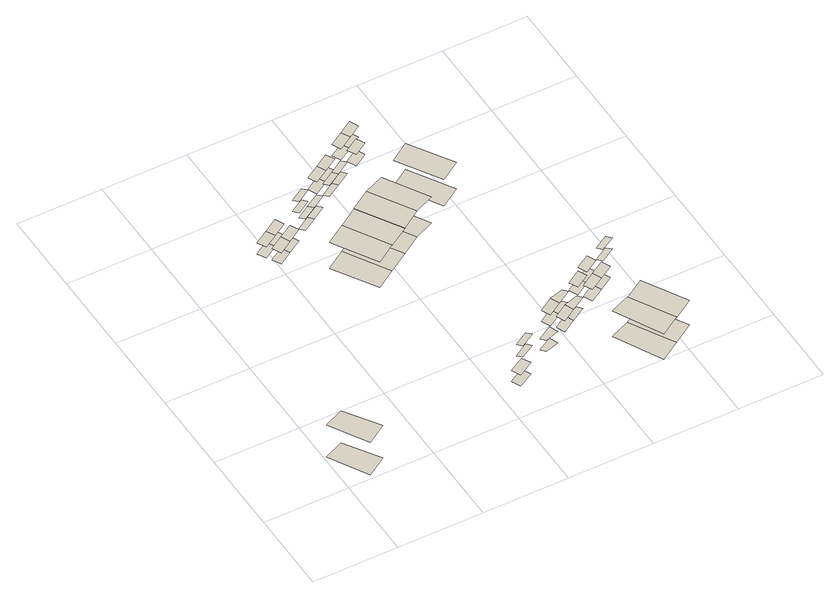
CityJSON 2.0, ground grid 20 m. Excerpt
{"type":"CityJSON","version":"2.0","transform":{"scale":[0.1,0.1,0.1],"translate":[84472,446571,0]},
"CityObjects":{
"building1":{"type":"Building","attributes":{"yearOfConstruction":"1996-01-01Z","measuredHeight":9.16,"storeysAboveGround":3},"geometry":[{"type":"MultiSurface","lod":"1.2","boundaries":[[[0,1,2,3]],[[4,5,6,7]]]}]},
"building2":{"type":"Building","attributes":{"yearOfConstruction":"1994-01-01Z","measuredHeight":3.24,"storeysAboveGround":1},"geometry":[{"type":"MultiSurface","lod":"1.2","boundaries":[[[8,9,10,11]],[[12,13,14,15]]]}]},
"building3":{"type":"Building","attributes":{"yearOfConstruction":"1994-01-01Z","measuredHeight":3.23,"storeysAboveGround":1},"geometry":[{"type":"MultiSurface","lod":"1.2","boundaries":[[[16,17,18,19]],[[20,21,22,23]]]}]},
"building4":{"type":"Building","attributes":{"yearOfConstruction":"1994-01-01Z","measuredHeight":3.19,"storeysAboveGround":1},"geometry":[{"type":"MultiSurface","lod":"1.2","boundaries":[[[24,25,10,9]],[[26,27,14,13]]]}]},
"building5":{"type":"Building","attributes":{"yearOfConstruction":"1994-01-01Z","measuredHeight":3.2,"storeysAboveGround":1},"geometry":[{"type":"MultiSurface","lod":"1.2","boundaries":[[[17,28,29,18]],[[21,30,31,22]]]}]},
"building6":{"type":"Building","attributes":{"yearOfConstruction":"1994-01-01Z","measuredHeight":3.22,"storeysAboveGround":1},"geometry":[{"type":"MultiSurface","lod":"1.2","boundaries":[[[32,33,34,35,36]],[[37,38,39,40,41]]]}]},
"building7":{"type":"Building","attributes":{"yearOfConstruction":"1994-01-01Z","measuredHeight":7.43,"storeysAboveGround":2},"geometry":[{"type":"MultiSurface","lod":"1.2","boundaries":[[[42,43,44,45]],[[46,47,48,49]]]}]},
"building8":{"type":"Building","attributes":{"yearOfConstruction":"1994-01-01Z","measuredHeight":3.18,"storeysAboveGround":1},"geometry":[{"type":"MultiSurface","lod":"1.2","boundaries":[[[50,51,52,53]],[[54,55,56,57]]]}]},
"building9":{"type":"Building","attributes":{"yearOfConstruction":"1994-01-01Z","measuredHeight":3.22,"storeysAboveGround":1},"geometry":[{"type":"MultiSurface","lod":"1.2","boundaries":[[[58,59,60,61]],[[62,63,64,65]]]}]},
"building10":{"type":"Building","attributes":{"yearOfConstruction":"1994-01-01Z","measuredHeight":7.25,"storeysAboveGround":2},"geometry":[{"type":"MultiSurface","lod":"1.2","boundaries":[[[43,66,67,44]],[[68,69,70,71]]]}]},
"building11":{"type":"Building","attributes":{"yearOfConstruction":"1994-01-01Z","measuredHeight":3.18,"storeysAboveGround":1},"geometry":[{"type":"MultiSurface","lod":"1.2","boundaries":[[[72,73,74,75]],[[76,77,78,79]]]}]},
"building12":{"type":"Building","attributes":{"yearOfConstruction":"1994-01-01Z","measuredHeight":3.23,"storeysAboveGround":1},"geometry":[{"type":"MultiSurface","lod":"1.2","boundaries":[[[80,81,52,51]],[[82,83,56,55]]]}]},
"building13":{"type":"Building","attributes":{"yearOfConstruction":"1994-01-01Z","measuredHeight":3.18,"storeysAboveGround":1},"geometry":[{"type":"MultiSurface","lod":"1.2","boundaries":[[[84,85,86,87]],[[88,89,90,91]]]}]},
"building14":{"type":"Building","attributes":{"yearOfConstruction":"1994-01-01Z","measuredHeight":7.36,"storeysAboveGround":2},"geometry":[{"type":"MultiSurface","lod":"1.2","boundaries":[[[66,92,93,67]],[[94,95,96,97]]]}]},
"building15":{"type":"Building","attributes":{"yearOfConstruction":"1994-01-01Z","measuredHeight":3.27,"storeysAboveGround":1},"geometry":[{"type":"MultiSurface","lod":"1.2","boundaries":[[[98,99,100,101]],[[102,103,104,105]]]}]},
"building16":{"type":"Building","attributes":{"yearOfConstruction":"1994-01-01Z","measuredHeight":3.23,"storeysAboveGround":1},"geometry":[{"type":"MultiSurface","lod":"1.2","boundaries":[[[106,107,108,109]],[[110,111,112,113]]]}]},
"building17":{"type":"Building","attributes":{"yearOfConstruction":"1994-01-01Z","measuredHeight":3.25,"storeysAboveGround":1},"geometry":[{"type":"MultiSurface","lod":"1.2","boundaries":[[[114,115,100,99]],[[116,117,104,103]]]}]},
"building18":{"type":"Building","attributes":{"yearOfConstruction":"1994-01-01Z","measuredHeight":7.43,"storeysAboveGround":2},"geometry":[{"type":"MultiSurface","lod":"1.2","boundaries":[[[92,118,119,93]],[[95,120,121,96]]]}]},
"building19":{"type":"Building","attributes":{"yearOfConstruction":"1994-01-01Z","measuredHeight":3.19,"storeysAboveGround":1},"geometry":[{"type":"MultiSurface","lod":"1.2","boundaries":[[[122,123,124,125]],[[126,127,128,129]]]}]},
"building20":{"type":"Building","attributes":{"yearOfConstruction":"1994-01-01Z","measuredHeight":3.22,"storeysAboveGround":1},"geometry":[{"type":"MultiSurface","lod":"1.2","boundaries":[[[107,130,131,108]],[[111,132,133,112]]]}]},
"building21":{"type":"Building","attributes":{"yearOfConstruction":"1994-01-01Z","measuredHeight":3.23,"storeysAboveGround":1},"geometry":[{"type":"MultiSurface","lod":"1.2","boundaries":[[[134,135,136,137]],[[138,139,140,141]]]}]},
"building22":{"type":"Building","attributes":{"yearOfConstruction":"1994-01-01Z","measuredHeight":3.19,"storeysAboveGround":1},"geometry":[{"type":"MultiSurface","lod":"1.2","boundaries":[[[123,142,143,124]],[[127,144,145,128]]]}]},
"building23":{"type":"Building","attributes":{"yearOfConstruction":"1994-01-01Z","measuredHeight":3.21,"storeysAboveGround":1},"geometry":[{"type":"MultiSurface","lod":"1.2","boundaries":[[[146,147,136,135]],[[148,149,140,139]]]}]},
"building24":{"type":"Building","attributes":{"yearOfConstruction":"1994-01-01Z","measuredHeight":3.22,"storeysAboveGround":1},"geometry":[{"type":"MultiSurface","lod":"1.2","boundaries":[[[150,151,152,153]],[[154,155,156,157]]]}]},
"building25":{"type":"Building","attributes":{"yearOfConstruction":"1994-01-01Z","measuredHeight":3.21,"storeysAboveGround":1},"geometry":[{"type":"MultiSurface","lod":"1.2","boundaries":[[[158,159,160,161]],[[162,163,164,165]]]}]},
"building26":{"type":"Building","attributes":{"yearOfConstruction":"1994-01-01Z","measuredHeight":7.32,"storeysAboveGround":2},"geometry":[{"type":"MultiSurface","lod":"1.2","boundaries":[[[166,167,168,169]],[[170,171,172,173]]]}]},
"building27":{"type":"Building","attributes":{"yearOfConstruction":"1994-01-01Z","measuredHeight":3.23,"storeysAboveGround":1},"geometry":[{"type":"MultiSurface","lod":"1.2","boundaries":[[[174,175,152,151]],[[176,177,156,155]]]}]},
"building28":{"type":"Building","attributes":{"yearOfConstruction":"1994-01-01Z","measuredHeight":7.47,"storeysAboveGround":2},"geometry":[{"type":"MultiSurface","lod":"1.2","boundaries":[[[178,179,180,181]],[[182,183,184,185]]]}]},
"building29":{"type":"Building","attributes":{"yearOfConstruction":"1994-01-01Z","measuredHeight":2.21,"storeysAboveGround":0},"geometry":[{"type":"MultiSurface","lod":"1.2","boundaries":[[[186,187,188,189]],[[190,191,192,193]]]}]},
"building30":{"type":"Building","attributes":{"yearOfConstruction":"1994-01-01Z","measuredHeight":3.19,"storeysAboveGround":1},"geometry":[{"type":"MultiSurface","lod":"1.2","boundaries":[[[194,195,196,197]],[[198,199,200,201]]]}]},
"building31":{"type":"Building","attributes":{"yearOfConstruction":"1994-01-01Z","measuredHeight":7,"storeysAboveGround":2},"geometry":[{"type":"MultiSurface","lod":"1.2","boundaries":[[[167,202,203,168]],[[204,205,206,207]]]}]},
"building32":{"type":"Building","attributes":{"yearOfConstruction":"1994-01-01Z","measuredHeight":3.19,"storeysAboveGround":1},"geometry":[{"type":"MultiSurface","lod":"1.2","boundaries":[[[208,209,188,187]],[[210,211,212,213]]]}]},
"building33":{"type":"Building","attributes":{"yearOfConstruction":"1994-01-01Z","measuredHeight":3.21,"storeysAboveGround":1},"geometry":[{"type":"MultiSurface","lod":"1.2","boundaries":[[[214,215,196,195]],[[216,217,200,199]]]}]},
"building34":{"type":"Building","attributes":{"yearOfConstruction":"1994-01-01Z","measuredHeight":3.25,"storeysAboveGround":1},"geometry":[{"type":"MultiSurface","lod":"1.2","boundaries":[[[218,219,220,221]],[[222,223,224,225]]]}]}
},
"vertices":[
[57,10,0],[104,40,0],[51,120,0],[5,100,0],[57,10,92],[104,40,92],[51,120,92],[5,100,92],
[189,660,0],[222,680,0],[211,700,0],[179,680,0],[189,660,32],[222,680,32],[211,700,32],[179,680,32],
[207,630,0],[239,650,0],[229,670,0],[197,650,0],[207,630,32],[239,650,32],[229,670,32],[197,650,32],
[254,700,0],[244,720,0],[254,700,32],[244,720,32],
[272,670,0],[262,690,0],[272,670,32],[262,690,32],
[476,120,0],[441,100,0],[450,80,0],[453,80,0],[486,100,0],[476,120,32],[441,100,32],[450,80,32],[453,80,32],[486,100,32],
[346,470,0],[392,500,0],[332,600,0],[285,570,0],[346,470,74],[392,500,74],[332,600,74],[285,570,74],
[299,690,0],[331,710,0],[321,720,0],[289,700,0],[299,690,32],[331,710,32],[321,720,32],[289,700,32],
[345,760,0],[335,770,0],[303,750,0],[313,740,0],[345,760,32],[335,770,32],[303,750,32],[313,740,32],
[439,530,0],[378,630,0],[392,500,72],[439,530,72],[378,630,72],[332,600,72],
[496,150,0],[530,170,0],[520,180,0],[487,160,0],[496,150,32],[530,170,32],[520,180,32],[487,160,32],
[363,730,0],[353,740,0],[363,730,32],[353,740,32],
[579,150,0],[570,170,0],[537,150,0],[546,140,0],[579,150,32],[570,170,32],[537,150,32],[546,140,32],
[485,560,0],[424,660,0],[439,530,74],[485,560,74],[424,660,74],[378,630,74],
[372,770,0],[405,790,0],[395,810,0],[362,790,0],[372,770,33],[405,790,33],[395,810,33],[362,790,33],
[390,750,0],[422,770,0],[413,780,0],[380,760,0],[390,750,32],[422,770,32],[413,780,32],[380,760,32],
[437,810,0],[427,830,0],[437,810,33],[427,830,33],
[531,580,0],[471,680,0],[531,580,74],[471,680,74],
[590,200,0],[623,220,0],[614,240,0],[581,220,0],[590,200,32],[623,220,32],[614,240,32],[581,220,32],
[455,790,0],[445,800,0],[455,790,32],[445,800,32],
[607,170,0],[639,190,0],[630,210,0],[598,190,0],[607,170,32],[639,190,32],[630,210,32],[598,190,32],
[656,240,0],[646,250,0],[656,240,32],[646,250,32],
[673,210,0],[664,220,0],[673,210,32],[664,220,32],
[463,830,0],[497,850,0],[486,870,0],[453,850,0],[463,830,32],[497,850,32],[486,870,32],[453,850,32],
[482,800,0],[514,820,0],[504,840,0],[472,820,0],[482,800,32],[514,820,32],[504,840,32],[472,820,32],
[741,0,0],[788,30,0],[731,130,0],[684,110,0],[741,0,73],[788,30,73],[731,130,73],[684,110,73],
[528,870,0],[518,890,0],[528,870,32],[518,890,32],
[578,610,0],[624,640,0],[563,740,0],[517,710,0],[578,610,75],[624,640,75],[563,740,75],[517,710,75],
[684,250,0],[717,270,0],[707,290,0],[674,270,0],[684,250,22],[717,270,22],[707,290,22],[674,270,22],
[701,220,0],[733,240,0],[724,260,0],[691,240,0],[701,220,32],[733,240,32],[724,260,32],[691,240,32],
[836,60,0],[779,160,0],[788,30,70],[836,60,70],[779,160,70],[731,130,70],
[750,290,0],[740,310,0],[750,290,32],[740,310,32],[707,290,32],[717,270,32],
[766,260,0],[757,280,0],[766,260,32],[757,280,32],
[777,310,0],[811,330,0],[801,340,0],[768,320,0],[777,310,32],[811,330,32],[801,340,32],[768,320,32]
]}
